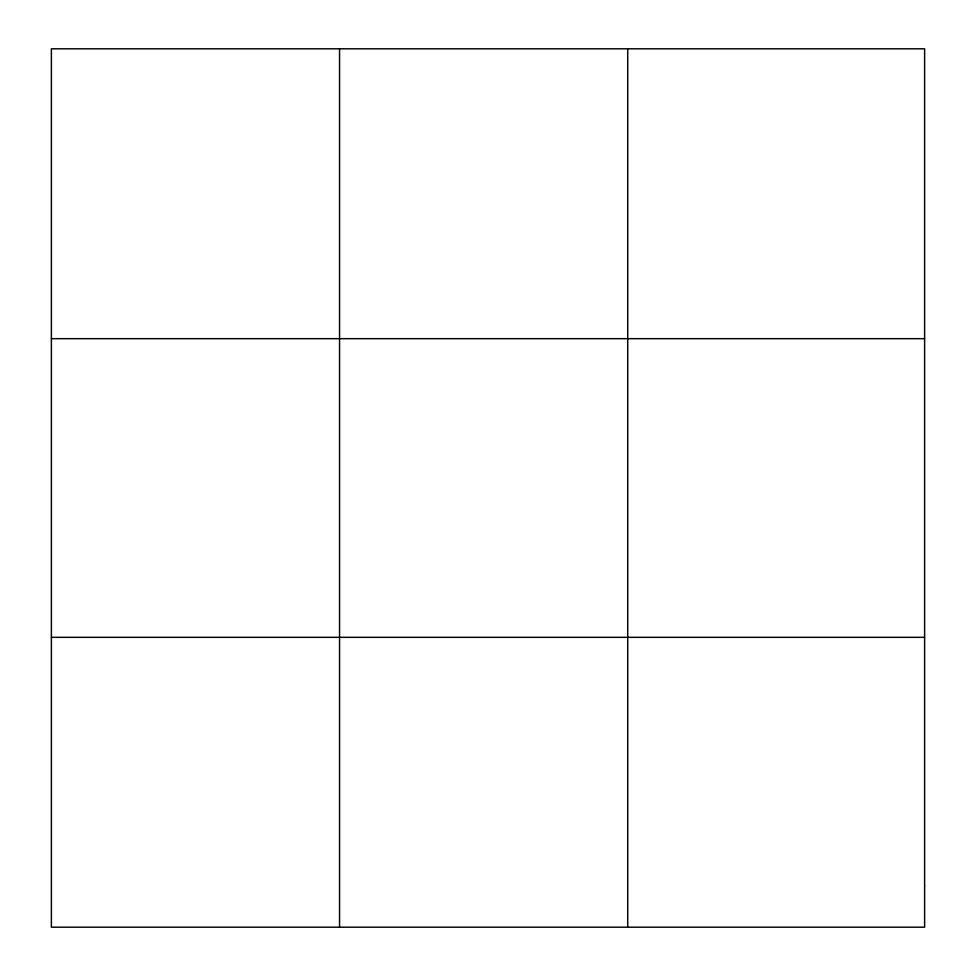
<?xml version="1.0" encoding="UTF-8"?>
<svg xmlns="http://www.w3.org/2000/svg" width="976" height="976" viewBox="0 0 976 976"><rect width="100%" height="100%" fill="white"/><g stroke="black" fill="none" stroke-linecap="round" stroke-linejoin="round"><path stroke-width="1.46" d="M339.55 927.2L339.55 48.8M627.714 927.2L627.714 48.8M51.386 338.672L924.614 338.672M51.386 637.328L924.614 637.328M924.614 885.793L924.614 927.2L51.386 927.2L51.386 48.8L924.614 48.8L924.614 885.793"/></g></svg>
